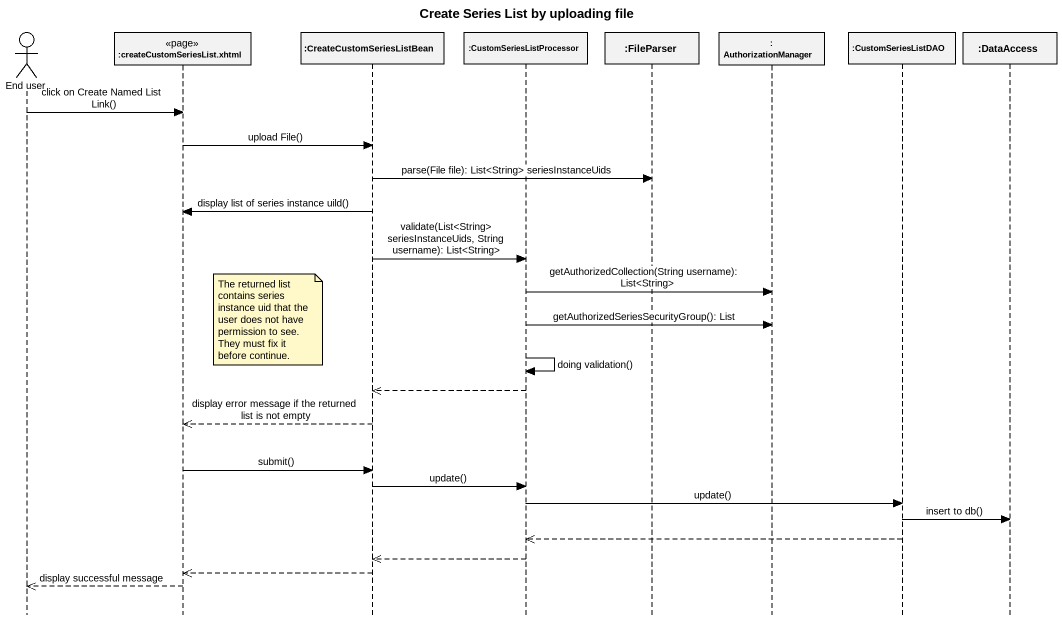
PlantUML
@startuml
title Create Series List by uploading file
hide footbox
actor "End user" as End_user
participant ":createCustomSeriesList.xhtml" as createCustomSeriesList_xhtml <<page>>
participant ":CreateCustomSeriesListBean" as CreateCustomSeriesListBean
participant ":CustomSeriesListProcessor" as CustomSeriesListProcessor
participant ":FileParser" as FileParser
participant ": AuthorizationManager" as AuthorizationManager
participant ":CustomSeriesListDAO" as CustomSeriesListDAO
participant ":DataAccess" as DataAccess

End_user -> createCustomSeriesList_xhtml : click on Create Named List Link()
createCustomSeriesList_xhtml -> CreateCustomSeriesListBean : upload File()
CreateCustomSeriesListBean -> FileParser : parse(File file): List<String> seriesInstanceUids
CreateCustomSeriesListBean -> createCustomSeriesList_xhtml : display list of series instance uild()
CreateCustomSeriesListBean -> CustomSeriesListProcessor : validate(List<String> seriesInstanceUids, String username): List<String>
CustomSeriesListProcessor -> AuthorizationManager : getAuthorizedCollection(String username): List<String>
note right of createCustomSeriesList_xhtml : The returned list contains series instance uid that the user does not have permission to see. They must fix it before continue.
CustomSeriesListProcessor -> AuthorizationManager : getAuthorizedSeriesSecurityGroup(): List
CustomSeriesListProcessor -> CustomSeriesListProcessor : doing validation()
CustomSeriesListProcessor -->> CreateCustomSeriesListBean
CreateCustomSeriesListBean -->> createCustomSeriesList_xhtml : display error message if the returned list is not empty
createCustomSeriesList_xhtml -> CreateCustomSeriesListBean : submit()
CreateCustomSeriesListBean -> CustomSeriesListProcessor : update()
CustomSeriesListProcessor -> CustomSeriesListDAO : update()
CustomSeriesListDAO -> DataAccess : insert to db()
CustomSeriesListDAO -->> CustomSeriesListProcessor
CustomSeriesListProcessor -->> CreateCustomSeriesListBean
CreateCustomSeriesListBean -->> createCustomSeriesList_xhtml
createCustomSeriesList_xhtml -->> End_user : display successful message
@enduml
